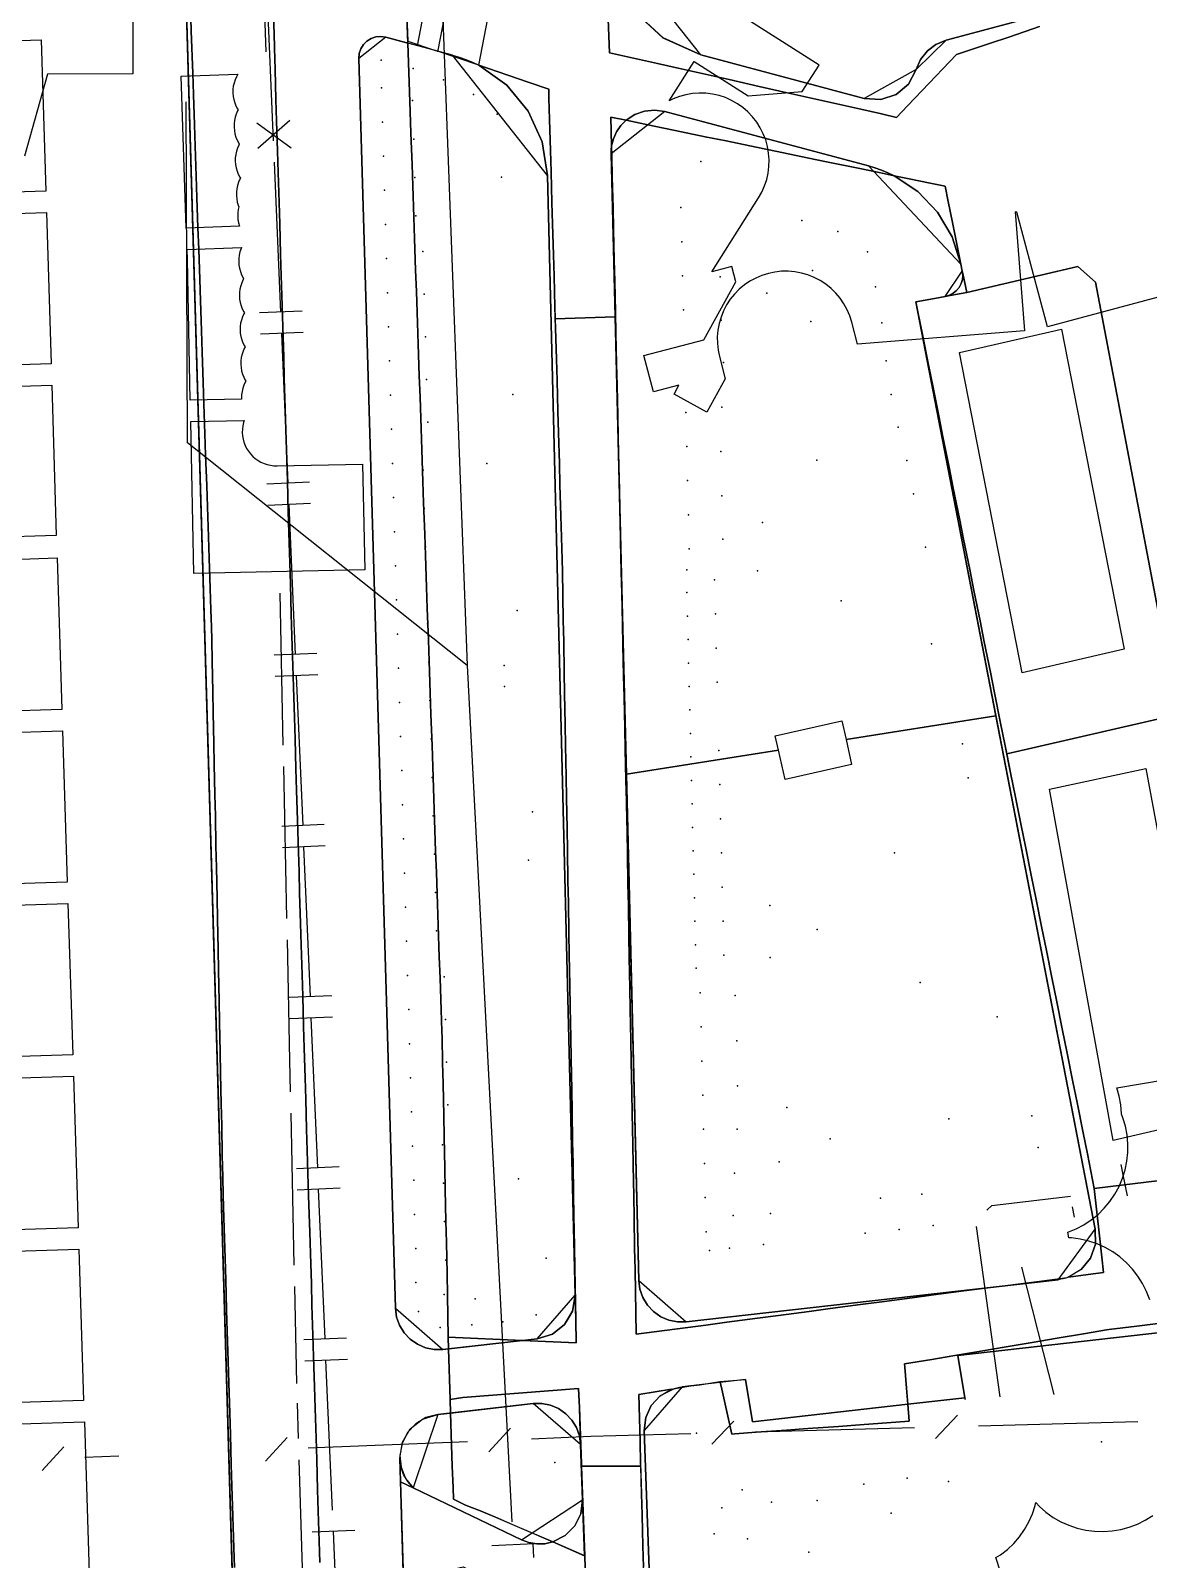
# Model space of a CAD drawing. Header units: metres. Extents: x 17314 to 17509, y 13897 to 14299.
# Drawn here: x 17386.9 to 17413.08, y 14097.36 to 14133.17 of the extents above; entities that cross this region are included whole.
import ezdxf

# ---------------------------------------------------------------- set-up
doc = ezdxf.new("R2010")
doc.units = ezdxf.units.M
for name, color, linetype in [('BUSH', 7, 'Continuous'), ('CURB', 7, 'Continuous'), ('ELECTR_CABLE', 7, 'Continuous'), ('ELECTR_CABLE_COMM', 7, 'Continuous'), ('GAS', 7, 'Continuous'), ('GRASS', 7, 'Continuous'), ('GROUND', 7, 'Continuous'), ('HEAT', 7, 'Continuous'), ('ROAD', 7, 'Continuous'), ('SEWER', 7, 'Continuous'), ('SIDEWALK_PATH', 7, 'Continuous'), ('TREE', 7, 'Continuous'), ('WATER_PIPELINE', 7, 'Continuous')]:
    doc.layers.add(name, color=color, linetype=linetype)

msp = doc.modelspace()

# ---------------------------------------------------------------- linework, layer by layer
at = {"layer": 'BUSH'}
for p in [(17395.115, 14132.481), (17395.862, 14132.282), (17396.57, 14132.02), (17395.125, 14131.829), (17397.278, 14131.678), (17395.85, 14131.532), (17395.148, 14131.029), (17397.827, 14131.217), (17395.876, 14130.632), (17395.172, 14130.23), (17395.903, 14129.732), (17395.195, 14129.43), (17395.929, 14128.833), (17402.132, 14129.027), (17395.219, 14128.63), (17404.968, 14128.723), (17405.808, 14128.465), (17402.152, 14128.227), (17395.242, 14127.831), (17396.09, 14128), (17406.499, 14127.991), (17402.172, 14127.427), (17403.049, 14127.403), (17405.213, 14127.552), (17395.266, 14127.031), (17396.119, 14127), (17404.142, 14127.023), (17406.687, 14127.172), (17402.192, 14126.627), (17403.073, 14126.386), (17405.176, 14126.359), (17406.84, 14126.328), (17395.289, 14126.231), (17396.149, 14126.001), (17395.312, 14125.432), (17403.133, 14125.393), (17406.939, 14125.435), (17396.178, 14125.001), (17395.336, 14124.632), (17407.056, 14124.645), (17402.251, 14124.228), (17403.094, 14124.347), (17395.359, 14123.832), (17396.207, 14124.002), (17407.218, 14123.881), (17402.27, 14123.428), (17403.065, 14123.315), (17407.425, 14123.099), (17395.383, 14123.033), (17396.096, 14122.875), (17402.29, 14122.629), (17395.406, 14122.233), (17396.123, 14121.976), (17403.094, 14122.274), (17407.577, 14122.318), (17402.31, 14121.829), (17404.046, 14121.652), (17395.43, 14121.433), (17403.117, 14121.258), (17396.149, 14121.076), (17402.329, 14121.029), (17395.453, 14120.634), (17402.272, 14120.543), (17396.176, 14120.176), (17402.922, 14120.307), (17403.923, 14120.518), (17395.476, 14119.834), (17402.272, 14120.006), (17402.286, 14119.456), (17402.942, 14119.507), (17396.202, 14119.277), (17395.5, 14119.035), (17402.3, 14118.906), (17402.962, 14118.708), (17395.523, 14118.235), (17396.228, 14118.377), (17402.313, 14118.356), (17402.327, 14117.806), (17402.982, 14117.908), (17395.547, 14117.435), (17396.255, 14117.478), (17402.34, 14117.257), (17395.57, 14116.636), (17402.354, 14116.707), (17396.281, 14116.578), (17403.021, 14116.308), (17408.724, 14116.463), (17402.367, 14116.157), (17395.594, 14115.836), (17396.307, 14115.678), (17402.381, 14115.607), (17408.859, 14115.666), (17403.041, 14115.509), (17395.617, 14115.036), (17402.394, 14115.057), (17396.334, 14114.779), (17402.408, 14114.507), (17403.06, 14114.709), (17395.64, 14114.237), (17396.36, 14113.879), (17402.421, 14113.958), (17403.08, 14113.909), (17395.664, 14113.437), (17402.435, 14113.408), (17403.1, 14113.109), (17396.386, 14112.98), (17402.448, 14112.858), (17404.215, 14112.674), (17395.687, 14112.637), (17402.462, 14112.308), (17403.119, 14112.31), (17396.413, 14112.08), (17405.324, 14112.114), (17395.711, 14111.838), (17402.476, 14111.758), (17403.139, 14111.51), (17404.223, 14111.458), (17395.734, 14111.038), (17396.588, 14111.007), (17402.489, 14111.208), (17402.585, 14110.632), (17403.4, 14110.564), (17395.758, 14110.238), (17396.617, 14110.008), (17402.605, 14109.832), (17395.781, 14109.439), (17403.445, 14109.508), (17396.646, 14109.008), (17402.625, 14109.033), (17395.804, 14108.639), (17403.456, 14108.454), (17396.676, 14108.008), (17402.644, 14108.233), (17395.828, 14107.839), (17404.612, 14107.944), (17410.349, 14107.75), (17402.664, 14107.433), (17403.447, 14107.433), (17395.851, 14107.04), (17396.548, 14107.069), (17405.628, 14107.211), (17410.501, 14107.006), (17402.684, 14106.633), (17404.436, 14106.669), (17395.875, 14106.24), (17403.388, 14106.407), (17396.574, 14106.169), (17407.778, 14105.912), (17402.703, 14105.834), (17406.805, 14105.819), (17395.898, 14105.44), (17396.6, 14105.27), (17403.355, 14105.415), (17404.232, 14105.462), (17408.042, 14105.177), (17402.723, 14105.034), (17406.451, 14105.001), (17407.247, 14105.089), (17395.922, 14104.641), (17402.8, 14104.596), (17403.271, 14104.65), (17404.066, 14104.738), (17396.627, 14104.37), (17395.924, 14103.848), (17396.589, 14103.567), (17397.318, 14103.459), (17395.989, 14103.166), (17398.741, 14103.085), (17396.497, 14102.79), (17397.236, 14102.855), (17397.965, 14102.925), (17406.419, 14099.121), (17407.432, 14099.261), (17408.403, 14099.179), (17403.57, 14098.984), (17404.252, 14098.7), (17405.325, 14098.734), (17403.091, 14098.568), (17407.058, 14098.443), (17402.913, 14097.953), (17403.691, 14097.838), (17405.125, 14097.524)]:
    msp.add_point(p, dxfattribs=at)
at = {"layer": 'CURB'}
for points in [[(17468.708, 13964.699), (17413.628, 14177.812), (17409.56, 14179.827), (17391.346, 14172.16), (17389.512, 14169.307), (17396.492, 13931.016)], [(17395.961, 14132.816), (17396.25, 14134.332)], [(17396.444, 14132.678), (17396.727, 14134.168)], [(17397.402, 14132.36), (17397.697, 14133.912)], [(17407.633, 14126.819), (17408.323, 14126.945), (17408.723, 14127.536), (17408.689, 14127.703), (17406.522, 14130.004), (17401.755, 14131.275), (17400.498, 14130.284), (17401.147, 14103.892), (17402.26, 14102.923), (17410.964, 14103.91), (17411.833, 14105.094), (17407.633, 14126.819)], [(17391.51, 14102.701), (17391.531, 14101.994)], [(17398.397, 14097.818), (17399.829, 14098.754), (17399.785, 14100.048), (17398.672, 14101.007), (17396.439, 14100.753), (17395.865, 14099.033), (17398.397, 14097.818)]]:
    msp.add_lwpolyline(points, dxfattribs=at)
for points in [[(17411.297, 14138.236), (17412.019, 14134.914), (17411.3, 14133.736), (17408.343, 14132.945), (17407.643, 14132.264), (17406.426, 14131.582), (17402.597, 14132.603), (17400.371, 14135.428), (17399.792, 14158.934), (17400.95, 14161.376), (17404.247, 14163.94), (17405.838, 14163.363), (17407.01, 14157.969), (17406.033, 14157.756), (17407.094, 14152.87), (17408.071, 14153.083), (17410.235, 14143.122), (17409.258, 14142.91), (17410.32, 14138.024)], [(17396.783, 14132.6), (17395.22, 14133.017), (17394.591, 14132.519), (17395.449, 14103.241), (17396.561, 14102.277), (17398.768, 14102.527), (17399.655, 14103.545), (17399.01, 14129.775)], [(17408.78, 14101.146), (17403.806, 14100.582), (17403.646, 14101.571), (17402.161, 14101.402), (17401.274, 14100.374), (17401.402, 14096.698), (17402.03, 14094.963), (17406.186, 14089.608), (17408.674, 14087.123), (17415.209, 14082.062), (17416.54, 14082.157), (17422.155, 14087.953), (17424.135, 14089.686), (17429.34, 14093.535), (17430.461, 14096.698), (17429.126, 14101.862), (17425.884, 14104.092), (17408.62, 14102.135), (17408.787, 14101.105)]]:
    msp.add_lwpolyline(points, close=True, dxfattribs=at)
at = {"layer": 'ELECTR_CABLE'}
for points in [[(17392.287, 14136.233), (17392.41, 14132.674)], [(17392.741, 14119.995), (17392.815, 14116.434)], [(17392.826, 14115.934), (17392.901, 14112.374)], [(17392.911, 14111.874), (17392.971, 14109.045)], [(17392.971, 14109.045), (17392.986, 14108.313)], [(17392.997, 14107.813), (17393.072, 14104.253)], [(17412.492, 14106.367), (17412.442, 14106.612)], [(17412.59, 14105.877), (17412.492, 14106.367)], [(17409.417, 14105.645), (17411.254, 14105.864)], [(17409.295, 14105.536), (17409.417, 14105.645)], [(17411.352, 14105.374), (17411.303, 14105.619)], [(17409.612, 14101.168), (17409.051, 14105.156)], [(17410.111, 14104.202), (17410.865, 14101.219)], [(17393.082, 14103.753), (17393.13, 14101.479)], [(17393.144, 14101.02), (17393.169, 14100.193)], [(17393.184, 14099.693), (17393.293, 14096.134)]]:
    msp.add_lwpolyline(points, dxfattribs=at)
for points in [[(17390.55, 14128.547), (17390.428, 14132.106), (17391.758, 14132.151), (17391.724, 14132.09), (17391.693, 14132.018), (17391.669, 14131.943), (17391.652, 14131.867), (17391.644, 14131.789), (17391.642, 14131.71), (17391.649, 14131.632), (17391.663, 14131.555), (17391.685, 14131.479), (17391.714, 14131.406), (17391.75, 14131.336), (17391.764, 14131.314), (17391.751, 14131.29), (17391.72, 14131.218), (17391.696, 14131.144), (17391.68, 14131.067), (17391.671, 14130.989), (17391.67, 14130.91), (17391.676, 14130.832), (17391.691, 14130.755), (17391.712, 14130.679), (17391.741, 14130.606), (17391.777, 14130.537), (17391.792, 14130.514), (17391.779, 14130.491), (17391.748, 14130.418), (17391.724, 14130.344), (17391.707, 14130.267), (17391.698, 14130.189), (17391.697, 14130.11), (17391.704, 14130.032), (17391.718, 14129.955), (17391.74, 14129.88), (17391.769, 14129.807), (17391.805, 14129.737), (17391.819, 14129.715), (17391.806, 14129.692), (17391.775, 14129.62), (17391.751, 14129.545), (17391.735, 14129.468), (17391.726, 14129.39), (17391.725, 14129.312), (17391.731, 14129.233), (17391.745, 14129.156), (17391.767, 14129.081), (17391.781, 14129.045), (17391.767, 14128.982), (17391.757, 14128.904), (17391.754, 14128.826), (17391.76, 14128.747), (17391.773, 14128.67), (17391.793, 14128.594), (17391.795, 14128.589)], [(17390.645, 14124.513), (17390.576, 14127.808), (17390.568, 14128.047), (17391.843, 14128.09), (17391.832, 14128.066), (17391.807, 14127.991), (17391.789, 14127.915), (17391.78, 14127.837), (17391.777, 14127.758), (17391.783, 14127.68), (17391.796, 14127.603), (17391.817, 14127.527), (17391.845, 14127.453), (17391.88, 14127.383), (17391.894, 14127.361), (17391.881, 14127.338), (17391.848, 14127.266), (17391.824, 14127.192), (17391.806, 14127.115), (17391.796, 14127.038), (17391.794, 14126.959), (17391.799, 14126.881), (17391.813, 14126.803), (17391.833, 14126.728), (17391.861, 14126.654), (17391.896, 14126.584), (17391.911, 14126.561), (17391.897, 14126.538), (17391.865, 14126.466), (17391.84, 14126.392), (17391.823, 14126.315), (17391.813, 14126.237), (17391.811, 14126.159), (17391.816, 14126.081), (17391.829, 14126.003), (17391.85, 14125.928), (17391.878, 14125.854), (17391.913, 14125.784), (17391.927, 14125.761), (17391.914, 14125.738), (17391.882, 14125.666), (17391.857, 14125.592), (17391.839, 14125.515), (17391.83, 14125.437), (17391.827, 14125.359), (17391.833, 14125.281), (17391.846, 14125.203), (17391.867, 14125.127), (17391.895, 14125.054), (17391.93, 14124.984), (17391.944, 14124.962), (17391.931, 14124.939), (17391.899, 14124.867), (17391.874, 14124.793), (17391.856, 14124.716), (17391.846, 14124.638), (17391.844, 14124.56), (17391.846, 14124.538)], [(17394.73, 14120.537), (17390.731, 14120.453), (17390.656, 14124.013), (17391.907, 14124.039), (17391.891, 14123.992), (17391.873, 14123.915), (17391.864, 14123.837), (17391.861, 14123.759), (17391.867, 14123.681), (17391.88, 14123.603), (17391.901, 14123.527), (17391.929, 14123.454), (17391.964, 14123.384), (17392.005, 14123.317), (17392.054, 14123.255), (17392.108, 14123.198), (17392.167, 14123.147), (17392.231, 14123.101), (17392.299, 14123.062), (17392.371, 14123.03), (17392.445, 14123.005), (17392.522, 14122.988), (17392.6, 14122.978), (17392.678, 14122.976), (17394.678, 14123.018)]]:
    msp.add_lwpolyline(points, close=True, dxfattribs=at)
at = {"layer": 'ELECTR_CABLE_COMM'}
for points in [[(17402.861, 14100.054), (17403.376, 14100.598)], [(17408.094, 14100.193), (17408.609, 14100.737)], [(17409.101, 14100.485), (17412.835, 14100.585)], [(17392.403, 14099.661), (17392.91, 14100.213)], [(17393.406, 14099.968), (17397.137, 14100.123)], [(17397.633, 14099.879), (17398.14, 14100.43)], [(17398.636, 14100.185), (17400.02, 14100.243)], [(17400.02, 14100.243), (17402.369, 14100.306)], [(17403.868, 14100.346), (17407.602, 14100.445)], [(17387.172, 14099.444), (17387.68, 14099.995)], [(17388.175, 14099.751), (17388.974, 14099.784)]]:
    msp.add_lwpolyline(points, dxfattribs=at)
at = {"layer": 'GAS'}
for points in [[(17392.594, 14130.588), (17392.443, 14134.098)], [(17385.65, 14132.91), (17387.149, 14132.956), (17387.258, 14129.409), (17385.759, 14129.363)], [(17392.199, 14131.014), (17393.008, 14130.426)], [(17392.227, 14130.415), (17392.978, 14131.076)], [(17392.766, 14126.579), (17392.615, 14130.088)], [(17385.775, 14128.863), (17387.274, 14128.909), (17387.383, 14125.362), (17385.884, 14125.316)], [(17393.266, 14126.6), (17392.267, 14126.557)], [(17393.287, 14126.101), (17392.288, 14126.058)], [(17392.939, 14122.569), (17392.788, 14126.079)], [(17385.899, 14124.816), (17387.399, 14124.862), (17387.507, 14121.343), (17386.008, 14121.296)], [(17393.438, 14122.591), (17392.439, 14122.548)], [(17393.46, 14122.091), (17392.461, 14122.048)], [(17393.111, 14118.56), (17392.96, 14122.07)], [(17386.024, 14120.769), (17387.524, 14120.817), (17387.636, 14117.269), (17386.136, 14117.222)], [(17393.611, 14118.581), (17392.612, 14118.538)], [(17393.632, 14118.082), (17392.633, 14118.039)], [(17393.284, 14114.55), (17393.133, 14118.06)], [(17386.152, 14116.722), (17387.651, 14116.77), (17387.764, 14113.222), (17386.264, 14113.175)], [(17393.783, 14114.572), (17392.784, 14114.529)], [(17393.805, 14114.072), (17392.806, 14114.029)], [(17393.456, 14110.541), (17393.305, 14114.051)], [(17386.28, 14112.675), (17387.779, 14112.723), (17387.891, 14109.176), (17386.392, 14109.128)], [(17393.956, 14110.563), (17392.957, 14110.52)], [(17393.977, 14110.063), (17392.978, 14110.02)], [(17393.629, 14106.532), (17393.478, 14110.042)], [(17386.408, 14108.628), (17387.907, 14108.676), (17388.019, 14105.129), (17386.52, 14105.081)], [(17394.128, 14106.553), (17393.129, 14106.51)], [(17394.15, 14106.054), (17393.15, 14106.011)], [(17393.801, 14102.522), (17393.65, 14106.032)], [(17386.536, 14104.581), (17388.035, 14104.629), (17388.147, 14101.082), (17386.648, 14101.034)], [(17394.301, 14102.544), (17393.301, 14102.501)], [(17394.322, 14102.044), (17393.323, 14102.001)], [(17393.973, 14098.513), (17393.822, 14102.023)], [(17386.663, 14100.535), (17388.163, 14100.582), (17388.275, 14097.035), (17386.776, 14096.987)], [(17394.494, 14098.035), (17393.495, 14097.992)], [(17394.146, 14094.504), (17393.995, 14098.013)]]:
    msp.add_lwpolyline(points, dxfattribs=at)
at = {"layer": 'GRASS'}
for points in [[(17401.014, 14133.645), (17401.711, 14133.002), (17402.597, 14132.603), (17406.426, 14131.582), (17406.815, 14131.557), (17407.173, 14131.676), (17407.461, 14131.919), (17407.643, 14132.264), (17407.747, 14132.498), (17407.904, 14132.696), (17408.106, 14132.848), (17408.343, 14132.945), (17411.3, 14133.736)], [(17425.884, 14104.092), (17408.62, 14102.135), (17408.78, 14101.146), (17407.444, 14100.995), (17407.476, 14100.594), (17406.32, 14100.511), (17405.821, 14100.475), (17405.106, 14100.423), (17404.607, 14100.387), (17403.892, 14100.336), (17403.394, 14100.3), (17403.325, 14100.295), (17403.183, 14100.927), (17403.073, 14101.415), (17403.053, 14101.503), (17402.577, 14101.449), (17402.453, 14101.429), (17401.959, 14101.349), (17401.644, 14101.186), (17401.439, 14100.96), (17401.312, 14100.683), (17401.274, 14100.374), (17401.402, 14096.698)]]:
    msp.add_lwpolyline(points, dxfattribs=at)
for points in [[(17396.541, 14109.576), (17396.535, 14109.735), (17396.518, 14110.235), (17396.493, 14110.973), (17396.476, 14111.472), (17396.45, 14112.21), (17396.433, 14112.71), (17396.408, 14113.448), (17396.39, 14113.947), (17396.365, 14114.685), (17396.348, 14115.185), (17396.322, 14115.923), (17396.305, 14116.423), (17396.28, 14117.16), (17396.262, 14117.66), (17396.237, 14118.398), (17396.22, 14118.898), (17396.194, 14119.635), (17396.177, 14120.135), (17396.152, 14120.873), (17396.134, 14121.373), (17396.109, 14122.11), (17396.092, 14122.61), (17396.066, 14123.348), (17396.049, 14123.848), (17396.024, 14124.585), (17396.007, 14125.085), (17395.981, 14125.823), (17395.964, 14126.323), (17395.938, 14127.06), (17395.921, 14127.56), (17395.896, 14128.298), (17395.879, 14128.798), (17395.853, 14129.535), (17395.836, 14130.035), (17395.811, 14130.773), (17395.793, 14131.273), (17395.738, 14132.879), (17395.22, 14133.017), (17395.104, 14133.034), (17394.989, 14133.024), (17394.88, 14132.987), (17394.78, 14132.926), (17394.698, 14132.843), (17394.638, 14132.745), (17394.601, 14132.636), (17394.591, 14132.519), (17395.449, 14103.241), (17395.476, 14103.036), (17395.545, 14102.842), (17395.651, 14102.667), (17395.793, 14102.515), (17395.963, 14102.396), (17396.152, 14102.315), (17396.353, 14102.275), (17396.561, 14102.277), (17396.694, 14102.292), (17396.686, 14102.564), (17396.666, 14103.545), (17396.656, 14104.045), (17396.64, 14104.783), (17396.63, 14105.283), (17396.615, 14106.021), (17396.604, 14106.521), (17396.589, 14107.259), (17396.579, 14107.759), (17396.563, 14108.497), (17396.553, 14108.997)], [(17396.237, 14118.398), (17396.262, 14117.66), (17396.28, 14117.16), (17396.305, 14116.423), (17396.322, 14115.923), (17396.348, 14115.185), (17396.365, 14114.685), (17396.39, 14113.947), (17396.408, 14113.448), (17396.433, 14112.71), (17396.45, 14112.21), (17396.476, 14111.472), (17396.493, 14110.973), (17396.518, 14110.235), (17396.535, 14109.735), (17396.541, 14109.576), (17396.553, 14108.997), (17396.563, 14108.497), (17396.579, 14107.759), (17396.589, 14107.259), (17396.604, 14106.521), (17396.615, 14106.021), (17396.63, 14105.283), (17396.64, 14104.783), (17396.656, 14104.045), (17396.666, 14103.545), (17396.686, 14102.564), (17398.422, 14102.488), (17398.768, 14102.527), (17399.126, 14102.638), (17399.41, 14102.864), (17399.595, 14103.176), (17399.655, 14103.545), (17399.01, 14129.775), (17398.883, 14130.568), (17398.558, 14131.287), (17398.057, 14131.896), (17397.402, 14132.36), (17396.386, 14132.706), (17395.738, 14132.879), (17395.793, 14131.273), (17395.811, 14130.773), (17395.836, 14130.035), (17395.853, 14129.535), (17395.879, 14128.798), (17395.896, 14128.298), (17395.921, 14127.56), (17395.938, 14127.06), (17395.964, 14126.323), (17395.981, 14125.823), (17396.007, 14125.085), (17396.024, 14124.585), (17396.049, 14123.848), (17396.066, 14123.348), (17396.092, 14122.61), (17396.109, 14122.11), (17396.134, 14121.373), (17396.152, 14120.873), (17396.177, 14120.135), (17396.194, 14119.635), (17396.22, 14118.898)], [(17401.755, 14131.275), (17401.515, 14131.309), (17401.277, 14131.284), (17401.052, 14131.204), (17400.85, 14131.071), (17401.508, 14130.934), (17401.998, 14130.833), (17402.702, 14130.687), (17403.192, 14130.586), (17403.896, 14130.44), (17404.385, 14130.339), (17405.09, 14130.193), (17405.579, 14130.092), (17406.283, 14129.946), (17406.773, 14129.845), (17407.123, 14129.773), (17406.977, 14129.842), (17406.829, 14129.904), (17406.677, 14129.958), (17406.522, 14130.004)], [(17407.633, 14126.819), (17408.068, 14126.898), (17408.323, 14126.945), (17408.419, 14126.972), (17408.506, 14127.018), (17408.584, 14127.08), (17408.647, 14127.156), (17408.695, 14127.244), (17408.724, 14127.339), (17408.733, 14127.437), (17408.723, 14127.536), (17408.689, 14127.703), (17408.482, 14128.344), (17408.141, 14128.916), (17407.683, 14129.399), (17407.123, 14129.773), (17406.773, 14129.845), (17406.283, 14129.946), (17405.579, 14130.092), (17405.09, 14130.193), (17404.385, 14130.339), (17403.896, 14130.44), (17403.192, 14130.586), (17402.702, 14130.687), (17401.998, 14130.833), (17401.508, 14130.934), (17400.85, 14131.071), (17400.726, 14130.945), (17400.626, 14130.8), (17400.554, 14130.64), (17400.51, 14130.469), (17400.515, 14130.241), (17400.527, 14129.741), (17400.543, 14129.022), (17400.554, 14128.522), (17400.571, 14127.803), (17400.582, 14127.303), (17400.598, 14126.584), (17400.609, 14126.084), (17400.626, 14125.366), (17400.637, 14124.866), (17400.653, 14124.147), (17400.664, 14123.647), (17400.681, 14122.928), (17400.692, 14122.428), (17400.703, 14121.962), (17400.855, 14115.755), (17404.417, 14116.316), (17404.342, 14116.649), (17405.902, 14116.999), (17405.999, 14116.566), (17409.508, 14117.118)], [(17409.508, 14117.118), (17405.999, 14116.566), (17406.131, 14115.978), (17404.571, 14115.628), (17404.417, 14116.316), (17400.855, 14115.755), (17401.147, 14103.892), (17401.174, 14103.686), (17401.242, 14103.491), (17401.348, 14103.315), (17401.49, 14103.163), (17401.66, 14103.043), (17401.85, 14102.962), (17402.052, 14102.921), (17402.26, 14102.923), (17409.518, 14103.746), (17409.968, 14103.806), (17410.464, 14103.871), (17411.177, 14103.965), (17411.509, 14104.151), (17411.725, 14104.418), (17411.838, 14104.741), (17411.833, 14105.094)], [(17398.422, 14102.488), (17396.686, 14102.564), (17396.694, 14102.292)], [(17403.646, 14101.571), (17403.053, 14101.503), (17403.073, 14101.415), (17403.183, 14100.927), (17403.325, 14100.295), (17403.394, 14100.3), (17403.892, 14100.336), (17404.607, 14100.387), (17405.106, 14100.423), (17405.821, 14100.475), (17406.32, 14100.511), (17407.476, 14100.594), (17407.444, 14100.995), (17403.806, 14100.582)], [(17399.131, 14097.766), (17399.423, 14097.914), (17399.647, 14098.142), (17399.787, 14098.429), (17399.829, 14098.754), (17399.785, 14100.048), (17399.756, 14100.253), (17399.687, 14100.445), (17399.58, 14100.62), (17399.438, 14100.77), (17399.268, 14100.889), (17399.08, 14100.969), (17398.879, 14101.009), (17398.672, 14101.007), (17396.739, 14100.787), (17396.78, 14099.541), (17396.797, 14099.041), (17396.806, 14098.772), (17397.085, 14098.629), (17397.415, 14098.506), (17397.789, 14098.345)], [(17396.739, 14100.787), (17396.439, 14100.753), (17396.162, 14100.681), (17395.922, 14100.537), (17395.731, 14100.332), (17395.602, 14100.076), (17395.552, 14099.795), (17395.581, 14099.516), (17395.687, 14099.256), (17395.865, 14099.033), (17398.397, 14097.818), (17398.575, 14097.752), (17398.759, 14097.722), (17398.947, 14097.726), (17399.131, 14097.766), (17398.248, 14098.147), (17397.789, 14098.345), (17397.415, 14098.506), (17397.085, 14098.629), (17396.806, 14098.772), (17396.797, 14099.041), (17396.78, 14099.541)]]:
    msp.add_lwpolyline(points, close=True, dxfattribs=at)
at = {"layer": 'GROUND'}
for points in [[(17398.422, 14102.488), (17396.694, 14102.292), (17396.561, 14102.277), (17396.353, 14102.275), (17396.152, 14102.315), (17395.963, 14102.396), (17395.793, 14102.515), (17395.651, 14102.667), (17395.545, 14102.842), (17395.476, 14103.036), (17395.449, 14103.241), (17394.591, 14132.519), (17394.601, 14132.636), (17394.638, 14132.745), (17394.698, 14132.843), (17394.78, 14132.926), (17394.88, 14132.987), (17394.989, 14133.024), (17395.104, 14133.034), (17395.22, 14133.017), (17395.738, 14132.879), (17395.687, 14134.326), (17395.736, 14132.928), (17396.386, 14132.706), (17396.783, 14132.6), (17396.943, 14132.553), (17397.099, 14132.497), (17397.252, 14132.433), (17397.402, 14132.36), (17398.057, 14131.896), (17398.558, 14131.287), (17398.883, 14130.568), (17399.01, 14129.775), (17399.655, 14103.545), (17399.62, 14103.331), (17399.593, 14103.174), (17399.483, 14102.988), (17399.408, 14102.863), (17399.224, 14102.716), (17399.125, 14102.638), (17398.768, 14102.527)], [(17408.323, 14126.945), (17408.068, 14126.898), (17407.633, 14126.819), (17411.833, 14105.094), (17411.838, 14104.741), (17411.725, 14104.418), (17411.509, 14104.151), (17411.207, 14103.969), (17411.148, 14103.949), (17411.087, 14103.932), (17411.026, 14103.919), (17410.964, 14103.91), (17409.518, 14103.746), (17402.26, 14102.923), (17402.052, 14102.921), (17401.85, 14102.962), (17401.66, 14103.043), (17401.49, 14103.163), (17401.348, 14103.315), (17401.242, 14103.491), (17401.174, 14103.686), (17401.147, 14103.892), (17400.703, 14121.962), (17400.592, 14126.463), (17400.498, 14130.284), (17400.5, 14130.377), (17400.51, 14130.469), (17400.554, 14130.64), (17400.626, 14130.8), (17400.726, 14130.945), (17400.85, 14131.071), (17401.052, 14131.204), (17401.277, 14131.284), (17401.515, 14131.309), (17401.755, 14131.275), (17406.522, 14130.004), (17406.677, 14129.958), (17406.829, 14129.904), (17406.977, 14129.842), (17407.123, 14129.773), (17407.683, 14129.399), (17408.141, 14128.916), (17408.482, 14128.344), (17408.689, 14127.703), (17408.723, 14127.536), (17408.733, 14127.437), (17408.724, 14127.339), (17408.695, 14127.244), (17408.647, 14127.156), (17408.584, 14127.08), (17408.506, 14127.018), (17408.419, 14126.972)], [(17399.755, 14100.914), (17399.803, 14099.602), (17399.805, 14099.541), (17399.821, 14099.102), (17399.882, 14097.442), (17399.875, 14097.445), (17399.829, 14098.754), (17399.787, 14098.429), (17399.647, 14098.142), (17399.423, 14097.914), (17399.131, 14097.766), (17398.947, 14097.726), (17398.759, 14097.722), (17398.575, 14097.752), (17398.397, 14097.818), (17395.865, 14099.033), (17395.736, 14099.181), (17395.639, 14099.35), (17395.577, 14099.535), (17395.552, 14099.731), (17395.611, 14100.101), (17395.796, 14100.415), (17396.08, 14100.642), (17396.439, 14100.753), (17396.739, 14100.787), (17398.672, 14101.007), (17398.879, 14101.009), (17399.08, 14100.969), (17399.268, 14100.889), (17399.437, 14100.771), (17399.579, 14100.621), (17399.686, 14100.447), (17399.756, 14100.254), (17399.784, 14100.05)]]:
    msp.add_lwpolyline(points, close=True, dxfattribs=at)
for points in [[(17411.3, 14133.736), (17408.343, 14132.945), (17408.106, 14132.848), (17407.904, 14132.696), (17407.747, 14132.498), (17407.643, 14132.264), (17407.461, 14131.919), (17407.173, 14131.676), (17406.815, 14131.557), (17406.426, 14131.582), (17402.597, 14132.603), (17401.714, 14133), (17401.019, 14133.639)], [(17401.402, 14096.698), (17401.274, 14100.374), (17401.312, 14100.683), (17401.439, 14100.96), (17401.644, 14101.186), (17401.914, 14101.342), (17401.974, 14101.363), (17402.036, 14101.38), (17402.098, 14101.393), (17402.161, 14101.402), (17402.577, 14101.449), (17403.048, 14101.526), (17403.646, 14101.571), (17403.806, 14100.582), (17407.444, 14100.995), (17408.78, 14101.146), (17408.62, 14102.135), (17425.884, 14104.092)]]:
    msp.add_lwpolyline(points, dxfattribs=at)
at = {"layer": 'HEAT'}
for points in [[(17385.273, 14139.754), (17389.273, 14139.768), (17389.3, 14132.16), (17387.3, 14132.152), (17386.76, 14130.227)], [(17413.11, 14103.442), (17413.037, 14103.634), (17412.945, 14103.819), (17412.836, 14103.994), (17412.71, 14104.157), (17412.568, 14104.307), (17412.413, 14104.442), (17412.245, 14104.562), (17412.066, 14104.664), (17411.878, 14104.749), (17411.683, 14104.814), (17411.482, 14104.861), (17411.278, 14104.887), (17411.22, 14104.889), (17411.19, 14105.023), (17411.195, 14105.025), (17411.386, 14105.102), (17411.569, 14105.198), (17411.741, 14105.312), (17411.901, 14105.441), (17412.048, 14105.586), (17412.179, 14105.744), (17412.295, 14105.915), (17412.393, 14106.096), (17412.473, 14106.286), (17412.535, 14106.483), (17412.576, 14106.685), (17412.598, 14106.89), (17412.599, 14107.096), (17412.58, 14107.301), (17412.541, 14107.503), (17412.483, 14107.701), (17412.448, 14107.787), (17412.448, 14107.8), (17412.433, 14108.006), (17412.398, 14108.209), (17412.344, 14108.406), (17413.498, 14108.6)], [(17409.932, 14096.103), (17409.511, 14097.399), (17409.615, 14097.465), (17409.777, 14097.592), (17409.926, 14097.734), (17410.061, 14097.89), (17410.179, 14098.059), (17410.28, 14098.238), (17410.363, 14098.427), (17410.428, 14098.623), (17410.442, 14098.688), (17410.527, 14098.598), (17410.682, 14098.463), (17410.85, 14098.343), (17411.029, 14098.241), (17411.217, 14098.156), (17411.412, 14098.091), (17411.613, 14098.044), (17411.817, 14098.018), (17412.023, 14098.012), (17412.229, 14098.026), (17412.432, 14098.06), (17412.631, 14098.114), (17412.824, 14098.187), (17413.008, 14098.279), (17413.183, 14098.388)]]:
    msp.add_lwpolyline(points, dxfattribs=at)
at = {"layer": 'ROAD'}
for points in [[(17394.337, 14004.583), (17389.652, 14164.512), (17389.65, 14164.602), (17389.648, 14164.693), (17389.648, 14164.784), (17389.648, 14164.874), (17389.598, 14166.324), (17389.512, 14169.307), (17389.541, 14169.82), (17389.655, 14170.316), (17389.852, 14170.786), (17390.128, 14171.219), (17376.72, 14174.004)], [(17389.652, 14164.512), (17395.598, 13961.533)], [(17391.677, 14097.165), (17391.656, 14097.873), (17391.641, 14098.372), (17391.619, 14099.08), (17391.604, 14099.579), (17391.583, 14100.287), (17391.568, 14100.787), (17391.546, 14101.494), (17391.531, 14101.994), (17391.51, 14102.701), (17391.495, 14103.201), (17391.473, 14103.908), (17391.458, 14104.408), (17391.437, 14105.115), (17391.422, 14105.615), (17391.414, 14105.889), (17391.405, 14106.322), (17391.394, 14106.822), (17391.38, 14107.53), (17391.37, 14108.03), (17391.355, 14108.737), (17391.345, 14109.237), (17391.33, 14109.945), (17391.32, 14110.445), (17391.305, 14111.152), (17391.295, 14111.652), (17391.281, 14112.359), (17391.27, 14112.859), (17391.256, 14113.567), (17391.246, 14114.067), (17391.231, 14114.774), (17391.221, 14115.274), (17391.206, 14115.982), (17391.196, 14116.482), (17391.182, 14117.189), (17391.171, 14117.689), (17391.157, 14118.397), (17391.147, 14118.896), (17391.14, 14119.205), (17391.127, 14119.604), (17391.11, 14120.104), (17391.086, 14120.811), (17391.069, 14121.31), (17391.045, 14122.018), (17391.028, 14122.517), (17391.004, 14123.225), (17390.987, 14123.724), (17390.963, 14124.432), (17390.946, 14124.931), (17390.923, 14125.639), (17390.906, 14126.138), (17390.882, 14126.846), (17390.865, 14127.345), (17390.841, 14128.053), (17390.824, 14128.552), (17390.8, 14129.26), (17390.783, 14129.759), (17390.759, 14130.467), (17390.742, 14130.966), (17390.718, 14131.674), (17390.701, 14132.173), (17390.668, 14133.16), (17390.64, 14134.088)]]:
    msp.add_lwpolyline(points, dxfattribs=at)
at = {"layer": 'SEWER'}
msp.add_lwpolyline([(17417.215, 14127.976), (17410.719, 14126.231), (17409.998, 14128.915), (17409.957, 14128.923), (17410.177, 14126.137), (17406.265, 14125.826), (17406.132, 14126.338), (17406.085, 14126.488), (17406.024, 14126.632), (17405.949, 14126.77), (17405.86, 14126.9), (17405.76, 14127.02), (17405.648, 14127.13), (17405.525, 14127.229), (17405.394, 14127.315), (17405.255, 14127.388), (17405.109, 14127.447), (17404.959, 14127.491), (17404.804, 14127.52), (17404.648, 14127.534), (17404.491, 14127.533), (17404.335, 14127.516), (17404.181, 14127.484), (17404.031, 14127.437), (17403.887, 14127.376), (17403.749, 14127.301), (17403.619, 14127.213), (17403.499, 14127.112), (17403.389, 14127), (17403.29, 14126.878), (17403.204, 14126.746), (17403.131, 14126.607), (17403.072, 14126.462), (17403.028, 14126.311), (17402.999, 14126.157), (17402.985, 14126), (17402.986, 14125.843), (17403.003, 14125.687), (17403.035, 14125.534), (17403.17, 14125.013), (17402.743, 14124.235), (17401.975, 14124.657), (17402.088, 14124.862), (17401.488, 14124.706), (17401.266, 14125.562), (17402.672, 14125.927), (17403.418, 14127.287), (17403.325, 14127.646), (17402.856, 14127.524), (17403.951, 14129.252), (17404.029, 14129.389), (17404.092, 14129.532), (17404.142, 14129.681), (17404.176, 14129.834), (17404.195, 14129.99), (17404.199, 14130.147), (17404.188, 14130.304), (17404.161, 14130.458), (17404.119, 14130.61), (17404.063, 14130.756), (17403.992, 14130.897), (17403.908, 14131.029), (17403.812, 14131.153), (17403.704, 14131.267), (17403.585, 14131.369), (17403.456, 14131.46), (17403.32, 14131.537), (17403.176, 14131.601), (17403.027, 14131.65), (17402.874, 14131.685), (17402.718, 14131.704), (17402.561, 14131.708), (17402.405, 14131.697), (17402.25, 14131.67), (17402.099, 14131.628), (17401.952, 14131.572), (17401.858, 14131.524), (17402.442, 14132.445), (17403.706, 14131.644), (17404.976, 14131.744), (17405.37, 14132.365), (17403.245, 14133.712)], dxfattribs=at)
at = {"layer": 'SIDEWALK_PATH'}
for points in [[(17395.771, 14092.235), (17395.552, 14099.731), (17395.611, 14100.101), (17395.796, 14100.415), (17396.08, 14100.642), (17396.439, 14100.753), (17396.739, 14100.787), (17396.728, 14101.102), (17396.694, 14102.292), (17396.561, 14102.277), (17396.353, 14102.275), (17396.152, 14102.315), (17395.963, 14102.396), (17395.793, 14102.515), (17395.651, 14102.667), (17395.545, 14102.842), (17395.476, 14103.036), (17395.449, 14103.241), (17394.591, 14132.519), (17394.601, 14132.636), (17394.638, 14132.745), (17394.698, 14132.843), (17394.78, 14132.926), (17394.88, 14132.987), (17394.989, 14133.024), (17395.104, 14133.034), (17395.22, 14133.017), (17395.738, 14132.879), (17395.687, 14134.326)], [(17395.687, 14134.326), (17395.736, 14132.928), (17396.386, 14132.706), (17396.783, 14132.6), (17396.943, 14132.553), (17397.099, 14132.497), (17397.252, 14132.433), (17397.402, 14132.36), (17398.082, 14132.127), (17398.556, 14131.966), (17399.038, 14131.801), (17399.044, 14131.588), (17399.058, 14131.088), (17399.079, 14130.365), (17399.093, 14129.866), (17399.114, 14129.143), (17399.128, 14128.643), (17399.148, 14127.921), (17399.162, 14127.421), (17399.183, 14126.698), (17399.191, 14126.422), (17400.592, 14126.463), (17400.498, 14130.284), (17400.5, 14130.377), (17400.51, 14130.469), (17400.495, 14131.144), (17400.85, 14131.071), (17401.052, 14131.204), (17401.277, 14131.284), (17401.515, 14131.309), (17401.755, 14131.275), (17406.522, 14130.004), (17406.677, 14129.958), (17406.829, 14129.904), (17406.977, 14129.842), (17407.123, 14129.773), (17407.477, 14129.699), (17407.967, 14129.598), (17408.319, 14129.525), (17408.391, 14129.17), (17408.491, 14128.68), (17408.635, 14127.971), (17408.689, 14127.703), (17408.723, 14127.536), (17408.734, 14127.481), (17408.825, 14127.036), (17411.428, 14127.647), (17411.845, 14127.281), (17413.773, 14117.149)], [(17390.64, 14134.088), (17390.668, 14133.16), (17390.701, 14132.173), (17390.718, 14131.674), (17390.742, 14130.966), (17390.759, 14130.467), (17390.783, 14129.759), (17390.8, 14129.26), (17390.824, 14128.552), (17390.841, 14128.053), (17390.865, 14127.345), (17390.882, 14126.846), (17390.906, 14126.138), (17390.923, 14125.639), (17390.946, 14124.931), (17390.963, 14124.432), (17390.987, 14123.724), (17391.004, 14123.225), (17391.028, 14122.517), (17391.045, 14122.018), (17391.069, 14121.31), (17391.086, 14120.811), (17391.11, 14120.104), (17391.127, 14119.604), (17391.14, 14119.205), (17391.147, 14118.896), (17391.157, 14118.397), (17391.171, 14117.689), (17391.182, 14117.189), (17391.196, 14116.482), (17391.206, 14115.982), (17391.221, 14115.274), (17391.231, 14114.774), (17391.246, 14114.067), (17391.256, 14113.567), (17391.27, 14112.859), (17391.281, 14112.359), (17391.295, 14111.652), (17391.305, 14111.152), (17391.32, 14110.445), (17391.33, 14109.945), (17391.345, 14109.237), (17391.355, 14108.737), (17391.37, 14108.03), (17391.38, 14107.53), (17391.394, 14106.822), (17391.405, 14106.322), (17391.414, 14105.889), (17391.422, 14105.615), (17391.437, 14105.115), (17391.458, 14104.408), (17391.473, 14103.908), (17391.495, 14103.201), (17391.51, 14102.701), (17391.531, 14101.994), (17391.546, 14101.494), (17391.568, 14100.787), (17391.583, 14100.287), (17391.604, 14099.579), (17391.619, 14099.08), (17391.641, 14098.372), (17391.656, 14097.873), (17391.677, 14097.165)], [(17392.593, 14133.469), (17392.605, 14133.113), (17392.615, 14132.762), (17392.63, 14132.263), (17392.651, 14131.556), (17392.666, 14131.056), (17392.687, 14130.35), (17392.702, 14129.85), (17392.723, 14129.144), (17392.738, 14128.644), (17392.759, 14127.938), (17392.774, 14127.438), (17392.795, 14126.732), (17392.81, 14126.232), (17392.831, 14125.525), (17392.846, 14125.026), (17392.867, 14124.319), (17392.882, 14123.819), (17392.903, 14123.113), (17392.918, 14122.613), (17392.939, 14121.907), (17392.953, 14121.407), (17392.974, 14120.701), (17392.989, 14120.201), (17393.01, 14119.494), (17393.025, 14118.995), (17393.046, 14118.288), (17393.061, 14117.788), (17393.082, 14117.082), (17393.097, 14116.582), (17393.118, 14115.876), (17393.133, 14115.376), (17393.154, 14114.67), (17393.169, 14114.17), (17393.19, 14113.463), (17393.205, 14112.964), (17393.226, 14112.257), (17393.241, 14111.758), (17393.262, 14111.051), (17393.276, 14110.551), (17393.298, 14109.845), (17393.312, 14109.345), (17393.32, 14109.097), (17393.333, 14108.639), (17393.348, 14108.139), (17393.369, 14107.433), (17393.384, 14106.933), (17393.416, 14105.875), (17393.442, 14105.02), (17393.457, 14104.52), (17393.479, 14103.814), (17393.494, 14103.314), (17393.515, 14102.608), (17393.531, 14102.108), (17393.552, 14101.402), (17393.567, 14100.902), (17393.589, 14100.196), (17393.604, 14099.696), (17393.626, 14098.989), (17393.641, 14098.49), (17393.662, 14097.783), (17393.678, 14097.284)], [(17393.678, 14097.284), (17393.662, 14097.783), (17393.641, 14098.49), (17393.626, 14098.989), (17393.604, 14099.696), (17393.589, 14100.196), (17393.567, 14100.902), (17393.552, 14101.402), (17393.531, 14102.108), (17393.515, 14102.608), (17393.494, 14103.314), (17393.479, 14103.814), (17393.457, 14104.52), (17393.442, 14105.02), (17393.416, 14105.875), (17393.384, 14106.933), (17393.369, 14107.433), (17393.348, 14108.139), (17393.333, 14108.639), (17393.32, 14109.097), (17393.312, 14109.345), (17393.298, 14109.845), (17393.276, 14110.551), (17393.262, 14111.051), (17393.241, 14111.758), (17393.226, 14112.257), (17393.205, 14112.964), (17393.19, 14113.463), (17393.169, 14114.17), (17393.154, 14114.67), (17393.133, 14115.376), (17393.118, 14115.876), (17393.097, 14116.582), (17393.082, 14117.082), (17393.061, 14117.788), (17393.046, 14118.288), (17393.025, 14118.995), (17393.01, 14119.494), (17392.989, 14120.201), (17392.974, 14120.701), (17392.953, 14121.407), (17392.939, 14121.907), (17392.918, 14122.613), (17392.903, 14123.113), (17392.882, 14123.819), (17392.867, 14124.319), (17392.846, 14125.026), (17392.831, 14125.525), (17392.81, 14126.232), (17392.795, 14126.732), (17392.774, 14127.438), (17392.759, 14127.938), (17392.738, 14128.644), (17392.723, 14129.144), (17392.702, 14129.85), (17392.687, 14130.35), (17392.666, 14131.056), (17392.651, 14131.556), (17392.63, 14132.263), (17392.615, 14132.762), (17392.605, 14133.113), (17392.593, 14133.469)], [(17400.427, 14133.441), (17400.458, 14132.653), (17401.582, 14132.4), (17402.07, 14132.29), (17402.773, 14132.132), (17403.26, 14132.023), (17403.963, 14131.864), (17404.451, 14131.755), (17405.154, 14131.597), (17405.642, 14131.487), (17406.345, 14131.329), (17406.833, 14131.219), (17407.184, 14131.14), (17407.439, 14131.407), (17407.785, 14131.768), (17408.588, 14132.609), (17409.359, 14132.869), (17409.833, 14133.029), (17410.533, 14133.265)], [(17410.533, 14133.265), (17409.833, 14133.029), (17409.359, 14132.869), (17408.588, 14132.609), (17407.785, 14131.768), (17407.439, 14131.407), (17407.184, 14131.14), (17406.833, 14131.219), (17406.345, 14131.329), (17405.642, 14131.487), (17405.154, 14131.597), (17404.451, 14131.755), (17403.963, 14131.864), (17403.26, 14132.023), (17402.773, 14132.132), (17402.07, 14132.29), (17401.582, 14132.4), (17400.458, 14132.653), (17400.427, 14133.441)], [(17411.3, 14133.736), (17408.343, 14132.945), (17408.106, 14132.848), (17407.904, 14132.696), (17407.747, 14132.498), (17407.643, 14132.264), (17407.461, 14131.919), (17407.173, 14131.676), (17406.815, 14131.557), (17406.426, 14131.582), (17402.597, 14132.603), (17401.714, 14133), (17401.019, 14133.639)], [(17415.204, 14106.464), (17411.814, 14106.049), (17411.936, 14104.935), (17411.99, 14104.438), (17412.029, 14104.078), (17411.673, 14104.031), (17411.207, 14103.969), (17411.148, 14103.949), (17411.087, 14103.932), (17411.026, 14103.919), (17410.964, 14103.91), (17409.518, 14103.746), (17409.255, 14103.711), (17408.76, 14103.646), (17408.047, 14103.552), (17407.551, 14103.486), (17406.838, 14103.392), (17406.342, 14103.327), (17405.63, 14103.232), (17405.134, 14103.167), (17404.421, 14103.073), (17403.925, 14103.007), (17403.212, 14102.913), (17402.717, 14102.847), (17401.087, 14102.632), (17401.059, 14104.145), (17401.05, 14104.645), (17401.037, 14105.364), (17401.028, 14105.864), (17401.014, 14106.583), (17401.005, 14107.083), (17400.992, 14107.802), (17400.983, 14108.302), (17400.97, 14109.021), (17400.96, 14109.521), (17400.947, 14110.24), (17400.938, 14110.74), (17400.925, 14111.459), (17400.916, 14111.959), (17400.902, 14112.678), (17400.893, 14113.177), (17400.88, 14113.896), (17400.871, 14114.396), (17400.859, 14115.039), (17400.857, 14115.115), (17400.846, 14115.615), (17400.83, 14116.334), (17400.818, 14116.834), (17400.802, 14117.553), (17400.791, 14118.053), (17400.775, 14118.772), (17400.763, 14119.272), (17400.747, 14119.99), (17400.736, 14120.49), (17400.72, 14121.209), (17400.708, 14121.709), (17400.703, 14121.962), (17400.592, 14126.463), (17399.191, 14126.422), (17399.197, 14126.198), (17399.218, 14125.476), (17399.232, 14124.976), (17399.253, 14124.253), (17399.267, 14123.753), (17399.287, 14123.031), (17399.301, 14122.531), (17399.322, 14121.808), (17399.336, 14121.308), (17399.359, 14120.506), (17399.379, 14119.363), (17399.388, 14118.863), (17399.401, 14118.14), (17399.41, 14117.64), (17399.423, 14116.918), (17399.432, 14116.418), (17399.445, 14115.695), (17399.454, 14115.195), (17399.467, 14114.472), (17399.476, 14113.972), (17399.489, 14113.249), (17399.497, 14112.75), (17399.51, 14112.027), (17399.519, 14111.527), (17399.532, 14110.804), (17399.541, 14110.304), (17399.554, 14109.581), (17399.563, 14109.081), (17399.576, 14108.358), (17399.585, 14107.859), (17399.598, 14107.136), (17399.607, 14106.636), (17399.62, 14105.913), (17399.628, 14105.413), (17399.641, 14104.69), (17399.65, 14104.19), (17399.672, 14102.968), (17399.682, 14102.433), (17398.422, 14102.488), (17396.694, 14102.292), (17396.728, 14101.102), (17397.025, 14101.147), (17399.738, 14101.365), (17399.755, 14100.914), (17399.803, 14099.602), (17399.805, 14099.541), (17401.192, 14099.541), (17401.19, 14099.609), (17401.176, 14100.109), (17401.145, 14101.217), (17401.914, 14101.342), (17401.974, 14101.363), (17402.036, 14101.38), (17402.098, 14101.393), (17402.161, 14101.402), (17402.577, 14101.449), (17403.048, 14101.526), (17403.646, 14101.571), (17403.806, 14100.582), (17407.444, 14100.995), (17407.415, 14101.366), (17407.376, 14101.864), (17407.37, 14101.936), (17408.006, 14102.043), (17408.499, 14102.126), (17409.206, 14102.245), (17409.699, 14102.328), (17410.406, 14102.447), (17410.899, 14102.53), (17411.605, 14102.649), (17412.098, 14102.732), (17412.156, 14102.742), (17412.81, 14102.821), (17413.306, 14102.881)], [(17413.306, 14102.881), (17412.81, 14102.821), (17412.156, 14102.742), (17412.098, 14102.732), (17411.605, 14102.649), (17410.899, 14102.53), (17410.406, 14102.447), (17409.699, 14102.328), (17409.206, 14102.245), (17408.499, 14102.126), (17408.006, 14102.043), (17407.37, 14101.936), (17407.376, 14101.864), (17407.415, 14101.366), (17407.444, 14100.995), (17408.78, 14101.146), (17408.62, 14102.135), (17425.884, 14104.092)], [(17401.402, 14096.698), (17401.274, 14100.374), (17401.312, 14100.683), (17401.439, 14100.96), (17401.644, 14101.186), (17401.914, 14101.342), (17401.145, 14101.217), (17401.176, 14100.109), (17401.19, 14099.609), (17401.21, 14098.893), (17401.224, 14098.393), (17401.244, 14097.676), (17401.257, 14097.176)], [(17401.402, 14096.698), (17401.274, 14100.374), (17401.312, 14100.683), (17401.439, 14100.96), (17401.644, 14101.186), (17401.914, 14101.342), (17401.145, 14101.217), (17401.176, 14100.109), (17401.19, 14099.609), (17401.21, 14098.893), (17401.224, 14098.393), (17401.244, 14097.676), (17401.257, 14097.176)]]:
    msp.add_lwpolyline(points, dxfattribs=at)
for points in [[(17399.038, 14131.801), (17398.556, 14131.966), (17398.082, 14132.127), (17397.402, 14132.36), (17398.057, 14131.896), (17398.558, 14131.287), (17398.883, 14130.568), (17399.01, 14129.775), (17399.655, 14103.545), (17399.595, 14103.176), (17399.41, 14102.864), (17399.126, 14102.638), (17398.768, 14102.527), (17398.422, 14102.488), (17399.682, 14102.433), (17399.672, 14102.968), (17399.65, 14104.19), (17399.641, 14104.69), (17399.628, 14105.413), (17399.62, 14105.913), (17399.607, 14106.636), (17399.598, 14107.136), (17399.585, 14107.859), (17399.576, 14108.358), (17399.563, 14109.081), (17399.554, 14109.581), (17399.541, 14110.304), (17399.532, 14110.804), (17399.519, 14111.527), (17399.51, 14112.027), (17399.497, 14112.75), (17399.489, 14113.249), (17399.476, 14113.972), (17399.467, 14114.472), (17399.454, 14115.195), (17399.445, 14115.695), (17399.432, 14116.418), (17399.423, 14116.918), (17399.41, 14117.64), (17399.401, 14118.14), (17399.388, 14118.863), (17399.379, 14119.363), (17399.359, 14120.506), (17399.336, 14121.308), (17399.322, 14121.808), (17399.301, 14122.531), (17399.287, 14123.031), (17399.267, 14123.753), (17399.253, 14124.253), (17399.232, 14124.976), (17399.218, 14125.476), (17399.197, 14126.198), (17399.183, 14126.698), (17399.162, 14127.421), (17399.148, 14127.921), (17399.128, 14128.643), (17399.114, 14129.143), (17399.093, 14129.866), (17399.079, 14130.365), (17399.058, 14131.088), (17399.044, 14131.588)], [(17400.85, 14131.071), (17400.495, 14131.144), (17400.51, 14130.469), (17400.554, 14130.64), (17400.626, 14130.8), (17400.726, 14130.945)], [(17408.319, 14129.525), (17407.967, 14129.598), (17407.477, 14129.699), (17407.123, 14129.773), (17407.683, 14129.399), (17408.141, 14128.916), (17408.482, 14128.344), (17408.689, 14127.703), (17408.635, 14127.971), (17408.491, 14128.68), (17408.391, 14129.17)], [(17411.845, 14127.281), (17411.428, 14127.647), (17408.825, 14127.036), (17408.56, 14126.988), (17408.323, 14126.945), (17408.068, 14126.898), (17407.633, 14126.819), (17407.689, 14126.543), (17407.787, 14126.053), (17407.93, 14125.344), (17408.029, 14124.853), (17408.171, 14124.144), (17408.27, 14123.654), (17408.413, 14122.944), (17408.512, 14122.454), (17408.654, 14121.745), (17408.753, 14121.255), (17408.896, 14120.545), (17408.995, 14120.055), (17409.137, 14119.346), (17409.236, 14118.855), (17409.379, 14118.146), (17409.478, 14117.656), (17409.62, 14116.946), (17409.719, 14116.456), (17409.765, 14116.227), (17413.773, 14117.149)], [(17408.825, 14127.036), (17408.734, 14127.481), (17408.723, 14127.536), (17408.733, 14127.437), (17408.724, 14127.339), (17408.695, 14127.244), (17408.647, 14127.156), (17408.584, 14127.08), (17408.506, 14127.018), (17408.419, 14126.972), (17408.323, 14126.945), (17408.56, 14126.988)], [(17411.99, 14104.438), (17411.936, 14104.935), (17411.814, 14106.049), (17411.651, 14106.859), (17411.552, 14107.349), (17411.409, 14108.059), (17411.311, 14108.549), (17411.168, 14109.258), (17411.069, 14109.749), (17410.926, 14110.458), (17410.828, 14110.948), (17410.685, 14111.658), (17410.586, 14112.148), (17410.443, 14112.857), (17410.345, 14113.347), (17410.202, 14114.057), (17410.103, 14114.547), (17409.961, 14115.257), (17409.862, 14115.747), (17409.719, 14116.456), (17409.62, 14116.946), (17409.478, 14117.656), (17409.379, 14118.146), (17409.236, 14118.855), (17409.137, 14119.346), (17408.995, 14120.055), (17408.896, 14120.545), (17408.753, 14121.255), (17408.654, 14121.745), (17408.512, 14122.454), (17408.413, 14122.944), (17408.27, 14123.654), (17408.171, 14124.144), (17408.029, 14124.853), (17407.93, 14125.344), (17407.787, 14126.053), (17407.689, 14126.543), (17407.633, 14126.819), (17411.833, 14105.094), (17411.838, 14104.741), (17411.725, 14104.418), (17411.509, 14104.151), (17411.207, 14103.969), (17411.673, 14104.031), (17412.029, 14104.078)], [(17410.123, 14118.13), (17408.658, 14125.633), (17411.046, 14126.181), (17412.511, 14118.678)], [(17401.087, 14102.632), (17402.717, 14102.847), (17403.212, 14102.913), (17403.925, 14103.007), (17404.421, 14103.073), (17405.134, 14103.167), (17405.63, 14103.232), (17406.342, 14103.327), (17406.838, 14103.392), (17407.551, 14103.486), (17408.047, 14103.552), (17408.76, 14103.646), (17409.255, 14103.711), (17409.518, 14103.746), (17402.26, 14102.923), (17402.052, 14102.921), (17401.85, 14102.962), (17401.66, 14103.043), (17401.49, 14103.163), (17401.348, 14103.315), (17401.242, 14103.491), (17401.174, 14103.686), (17401.147, 14103.892), (17400.703, 14121.962), (17400.708, 14121.709), (17400.72, 14121.209), (17400.736, 14120.49), (17400.747, 14119.99), (17400.763, 14119.272), (17400.775, 14118.772), (17400.791, 14118.053), (17400.802, 14117.553), (17400.818, 14116.834), (17400.83, 14116.334), (17400.846, 14115.615), (17400.857, 14115.115), (17400.859, 14115.039), (17400.871, 14114.396), (17400.88, 14113.896), (17400.893, 14113.177), (17400.902, 14112.678), (17400.916, 14111.959), (17400.925, 14111.459), (17400.938, 14110.74), (17400.947, 14110.24), (17400.96, 14109.521), (17400.97, 14109.021), (17400.983, 14108.302), (17400.992, 14107.802), (17401.005, 14107.083), (17401.014, 14106.583), (17401.028, 14105.864), (17401.037, 14105.364), (17401.05, 14104.645), (17401.059, 14104.145)], [(17413.773, 14117.149), (17409.765, 14116.227), (17409.862, 14115.747), (17409.961, 14115.257), (17410.103, 14114.547), (17410.202, 14114.057), (17410.345, 14113.347), (17410.443, 14112.857), (17410.586, 14112.148), (17410.685, 14111.658), (17410.828, 14110.948), (17410.926, 14110.458), (17411.069, 14109.749), (17411.168, 14109.258), (17411.311, 14108.549), (17411.409, 14108.059), (17411.552, 14107.349), (17411.651, 14106.859), (17411.814, 14106.049), (17415.204, 14106.464), (17415.77, 14106.651)], [(17413.024, 14115.887), (17414.544, 14107.7), (17412.254, 14107.171), (17410.765, 14115.404)], [(17399.672, 14102.968), (17399.656, 14103.539), (17399.593, 14103.171), (17399.408, 14102.861), (17399.124, 14102.637), (17398.768, 14102.527), (17398.422, 14102.488), (17399.682, 14102.433)], [(17408.618, 14102.146), (17408.499, 14102.126), (17408.006, 14102.043), (17407.37, 14101.936), (17407.376, 14101.864), (17407.415, 14101.366), (17407.444, 14100.995), (17408.78, 14101.146)], [(17399.738, 14101.365), (17397.025, 14101.147), (17396.728, 14101.102), (17396.739, 14100.787), (17398.672, 14101.007), (17398.879, 14101.009), (17399.08, 14100.969), (17399.268, 14100.889), (17399.437, 14100.771), (17399.579, 14100.621), (17399.686, 14100.447), (17399.756, 14100.254), (17399.784, 14100.05), (17399.755, 14100.914)], [(17395.568, 14099.175), (17395.865, 14099.033), (17395.736, 14099.181), (17395.639, 14099.35), (17395.577, 14099.535), (17395.552, 14099.731)], [(17402.399, 14094.38), (17401.984, 14094.964), (17401.694, 14095.372), (17401.292, 14095.937), (17401.277, 14096.46), (17401.257, 14097.176), (17401.244, 14097.676), (17401.224, 14098.393), (17401.21, 14098.893), (17401.192, 14099.541), (17399.805, 14099.541), (17399.821, 14099.102), (17399.882, 14097.442), (17399.926, 14095.98), (17399.945, 14095.911), (17399.96, 14095.412), (17399.981, 14094.682), (17399.996, 14094.183), (17400.018, 14093.454), (17400.032, 14092.954), (17400.038, 14092.757), (17403.271, 14093.153), (17403.104, 14093.388), (17402.689, 14093.973)], [(17399.131, 14097.766), (17398.947, 14097.726), (17398.759, 14097.722), (17398.575, 14097.752), (17398.397, 14097.818), (17395.568, 14099.175), (17395.665, 14095.847), (17395.684, 14096.069), (17395.75, 14096.279), (17395.86, 14096.469), (17396.011, 14096.632), (17396.194, 14096.758), (17396.399, 14096.84), (17396.616, 14096.875), (17396.838, 14096.861), (17396.829, 14097.137), (17397.034, 14097.185), (17397.716, 14096.86), (17398.858, 14096.405), (17399.323, 14096.22), (17399.516, 14096.143), (17399.926, 14095.98), (17399.882, 14097.442)], [(17399.829, 14098.754), (17399.787, 14098.429), (17399.647, 14098.142), (17399.423, 14097.914), (17399.131, 14097.766), (17399.875, 14097.445)]]:
    msp.add_lwpolyline(points, close=True, dxfattribs=at)
at = {"layer": 'TREE'}
for p in [(17402.6, 14130.108), (17397.933, 14129.736), (17398.195, 14124.646), (17405.317, 14123.111), (17397.592, 14123.031), (17407.857, 14121.067), (17405.888, 14119.813), (17398.301, 14119.584), (17408.003, 14118.803), (17397.993, 14118.3), (17398.003, 14117.808), (17398.654, 14114.874), (17398.566, 14113.742), (17407.136, 14113.91), (17407.733, 14110.872), (17409.537, 14110.065), (17408.409, 14107.678), (17398.328, 14106.276), (17398.979, 14104.418), (17402.497, 14100.315), (17411.983, 14100.112), (17399.178, 14099.63)]:
    msp.add_point(p, dxfattribs=at)
at = {"layer": 'WATER_PIPELINE'}
for points in [[(17396.15, 14144.233), (17397.124, 14118.299)], [(17390.579, 14123.514), (17390.55, 14131.506)], [(17397.124, 14118.299), (17390.579, 14123.514)], [(17397.124, 14118.299), (17398.174, 14098.24)], [(17398.699, 14097.725), (17397.703, 14097.673)], [(17398.663, 14097.723), (17398.679, 14097.405)]]:
    msp.add_lwpolyline(points, dxfattribs=at)

doc.saveas('drawing.dxf')
